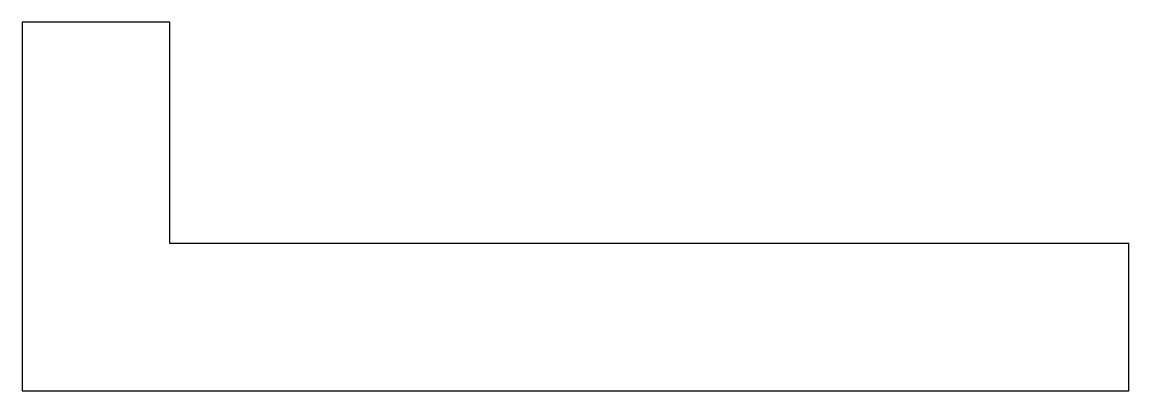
# Model space of a CAD drawing. Extents: x 454.7 to 469.7, y 247.7 to 252.7.
import ezdxf

# ---------------------------------------------------------------- set-up
doc = ezdxf.new("R2010")
doc.units = 0
doc.layers.add('ANA', color=220, linetype='CONTINUOUS')

msp = doc.modelspace()

# ---------------------------------------------------------------- linework, layer by layer
at = {"layer": 'ANA', "color": 0}
msp.add_lwpolyline([(456.736, 252.651), (454.736, 252.651), (454.736, 247.651), (469.736, 247.651), (469.736, 249.651), (456.736, 249.651)], close=True, dxfattribs=at)

doc.saveas('drawing.dxf')
